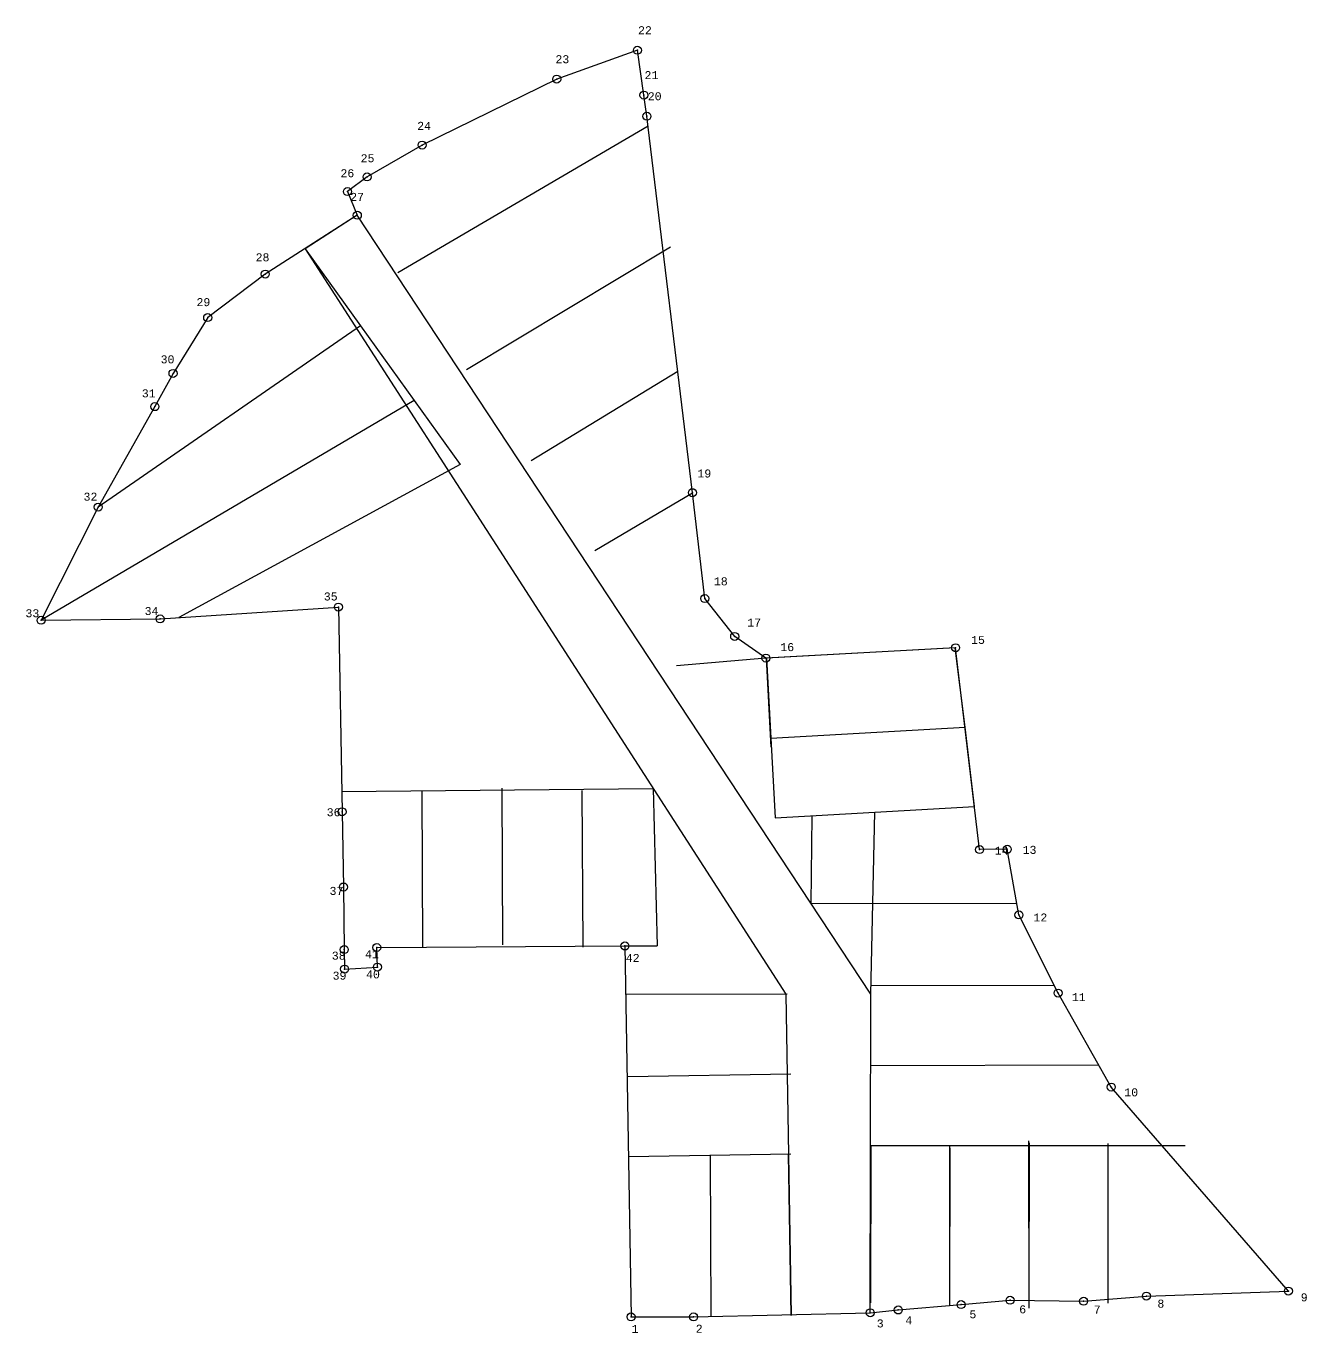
# Model space of a CAD drawing. Header units: millimetres. Extents: x 613752 to 614181, y 1320646 to 1320810.
# Drawn here: x 613751.5 to 613911.6, y 1320646.3 to 1320809.6 of the extents above; entities that cross this region are included whole.
import ezdxf

# ---------------------------------------------------------------- set-up
doc = ezdxf.new("R2010")
doc.units = ezdxf.units.MM
doc.header["$PDMODE"] = 32
doc.header["$PDSIZE"] = 1
for name, color, linetype in [('CVL_CUADCON_TIT', 1, 'Continuous'), ('CVL_PUNTO', 2, 'Continuous'), ('CVL_PUNTO_NUM', 2, 'Continuous')]:
    doc.layers.add(name, color=color, linetype=linetype)
doc.styles.add('MONOTXT4', font='monotxt4.shx')

msp = doc.modelspace()

# ---------------------------------------------------------------- linework, layer by layer
at = {"layer": 'CVL_CUADCON_TIT', "color": 7}
for points in [[(613827.12, 1320648.25), (613834.93, 1320648.25), (613857.01, 1320648.76), (613860.51, 1320649.11), (613868.36, 1320649.78), (613874.48, 1320650.33), (613883.67, 1320650.21), (613891.52, 1320650.85), (613909.26, 1320651.47), (613887.12, 1320676.97), (613880.48, 1320688.72), (613875.58, 1320698.48), (613874.13, 1320706.68), (613870.67, 1320706.64), (613867.67, 1320731.87), (613843.97, 1320730.57), (613840.07, 1320733.28), (613836.34, 1320738.02), (613834.79, 1320751.25), (613829.1, 1320798.29), (613828.72, 1320800.93), (613827.92, 1320806.54), (613817.84, 1320802.93), (613801.02, 1320794.69), (613794.14, 1320790.71), (613791.69, 1320788.88), (613792.92, 1320785.92), (613781.42, 1320778.57), (613774.22, 1320773.13), (613769.89, 1320766.15), (613767.62, 1320762), (613760.54, 1320749.45), (613753.41, 1320735.3), (613768.28, 1320735.48), (613790.55, 1320736.95), (613791.01, 1320711.37), (613791.19, 1320701.97), (613791.29, 1320694.15), (613791.33, 1320691.71), (613795.43, 1320691.96), (613795.35, 1320694.41), (613826.36, 1320694.6), (613827.12, 1320648.25)], [(613844.03, 1320730.57), (613844.58, 1320720.59), (613868.85, 1320721.94), (613867.61, 1320731.87), (613844.03, 1320730.57)], [(613844.59, 1320720.59), (613845.13, 1320710.6), (613870.03, 1320712.05), (613868.85, 1320721.94)], [(613790.96, 1320713.92), (613829.88, 1320714.29), (613830.38, 1320694.6)], [(613800.96, 1320714.02), (613801.08, 1320694.45)], [(613810.96, 1320714.33), (613811.08, 1320694.76)], [(613820.96, 1320714.02), (613821.08, 1320694.45)], [(613875.33, 1320699.9), (613849.62, 1320699.87), (613849.76, 1320710.87)], [(613857.07, 1320688.57), (613857.58, 1320711.33)], [(613826.36, 1320694.6), (613830.38, 1320694.6)]]:
    msp.add_lwpolyline(points, dxfattribs=at)
at = {"layer": 'CVL_CUADCON_TIT', "color": 3}
for points in [[(613797.98, 1320778.78), (613829.24, 1320797.1)], [(613857.01, 1320648.76), (613857.07, 1320688.57), (613792.92, 1320785.92), (613786.39, 1320781.74), (613846.46, 1320688.56), (613847.12, 1320648.41)], [(613786.39, 1320781.74), (613793.32, 1320772.1), (613760.54, 1320749.45)], [(613806.58, 1320766.63), (613832.05, 1320781.97)], [(613793.32, 1320772.1), (613800.04, 1320762.76), (613753.41, 1320735.3)], [(613814.63, 1320755.26), (613832.95, 1320766.45)], [(613800.04, 1320762.76), (613805.77, 1320754.78), (613770.62, 1320735.63)], [(613822.58, 1320744.04), (613834.79, 1320751.25)], [(613843.97, 1320730.57), (613832.8, 1320729.6)], [(613847.08, 1320678.57), (613826.72, 1320678.25)], [(613847.09, 1320668.57), (613826.79, 1320668.24)], [(613837.12, 1320648.25), (613837.03, 1320668.41)], [(613847.12, 1320648.41), (613846.79, 1320668.57)]]:
    msp.add_lwpolyline(points, dxfattribs=at)
at = {"layer": 'CVL_CUADCON_TIT', "color": 1}
for points in [[(613844.64, 1320719.44), (613844.03, 1320730.57)], [(613857.18, 1320689.68), (613879.98, 1320689.72)], [(613846.63, 1320688.57), (613826.46, 1320688.55)], [(613857.12, 1320679.68), (613885.56, 1320679.73)], [(613876.86, 1320650.3), (613876.84, 1320670.24)], [(613876.86, 1320650.3), (613876.89, 1320669.99)], [(613886.75, 1320649.97), (613886.73, 1320669.9)], [(613857.08, 1320649.99), (613857.12, 1320669.68)], [(613857.12, 1320669.68), (613896.35, 1320669.68)], [(613866.97, 1320649.66), (613866.95, 1320669.6)], [(613866.97, 1320649.66), (613867.01, 1320669.35)], [(613876.86, 1320649.33), (613876.84, 1320669.26)]]:
    msp.add_lwpolyline(points, dxfattribs=at)
at = {"layer": 'CVL_PUNTO', "color": 2}
for p in [(613827.92, 1320806.54), (613817.84, 1320802.93), (613828.72, 1320800.93), (613829.1, 1320798.29), (613801.02, 1320794.69), (613794.14, 1320790.71), (613791.69, 1320788.88), (613792.92, 1320785.92), (613781.42, 1320778.57), (613774.22, 1320773.13), (613769.89, 1320766.15), (613767.62, 1320762), (613834.79, 1320751.25), (613760.54, 1320749.45), (613836.34, 1320738.02), (613790.55, 1320736.95), (613753.41, 1320735.3), (613768.28, 1320735.48), (613840.07, 1320733.28), (613867.67, 1320731.87), (613843.97, 1320730.57), (613791.01, 1320711.37), (613870.67, 1320706.64), (613874.13, 1320706.68), (613791.19, 1320701.97), (613875.58, 1320698.48), (613791.29, 1320694.15), (613795.35, 1320694.41), (613826.36, 1320694.6), (613791.33, 1320691.71), (613795.43, 1320691.96), (613880.48, 1320688.72), (613887.12, 1320676.97), (613909.26, 1320651.47), (613868.36, 1320649.78), (613874.48, 1320650.33), (613883.67, 1320650.21), (613891.52, 1320650.85), (613827.12, 1320648.25), (613834.93, 1320648.25), (613857.01, 1320648.76), (613860.51, 1320649.11)]:
    msp.add_point(p, dxfattribs=at)

# ---------------------------------------------------------------- texts
at = {"layer": 'CVL_PUNTO_NUM', "color": 2, "style": 'MONOTXT4'}
for s, p in [('22', (613827.99, 1320808.54)), ('23', (613817.67, 1320804.92)), ('21', (613828.81, 1320802.93)), ('20', (613829.21, 1320800.29)), ('24', (613800.4, 1320796.59)), ('25', (613793.33, 1320792.54)), ('26', (613790.81, 1320790.67)), ('27', (613792.03, 1320787.71)), ('28', (613780.21, 1320780.16)), ('29', (613772.82, 1320774.56)), ('30', (613768.34, 1320767.41)), ('31', (613765.99, 1320763.16)), ('19', (613835.41, 1320753.15)), ('32', (613758.71, 1320750.25)), ('18', (613837.47, 1320739.67)), ('35', (613788.73, 1320737.78)), ('34', (613766.34, 1320735.96)), ('33', (613751.45, 1320735.68)), ('17', (613841.64, 1320734.52)), ('16', (613845.77, 1320731.45)), ('15', (613869.61, 1320732.35)), ('36', (613789.09, 1320710.81)), ('14', (613872.57, 1320706.03)), ('13', (613876.05, 1320706.11)), ('37', (613789.45, 1320700.98)), ('12', (613877.4, 1320697.66)), ('38', (613789.73, 1320692.89)), ('41', (613793.87, 1320693.07)), ('42', (613826.46, 1320692.6)), ('39', (613789.83, 1320690.39)), ('40', (613794.01, 1320690.55)), ('11', (613882.2, 1320687.71)), ('10', (613888.75, 1320675.81)), ('8', (613892.89, 1320649.4)), ('9', (613910.8, 1320650.19)), ('5', (613869.4, 1320648.07)), ('6', (613875.62, 1320648.69)), ('7', (613884.94, 1320648.67)), ('1', (613827.18, 1320646.25)), ('2', (613835.2, 1320646.27)), ('3', (613857.82, 1320646.93)), ('4', (613861.39, 1320647.32))]:
    msp.add_text(s, height=1, dxfattribs=at).set_placement(p)

doc.saveas('drawing.dxf')
